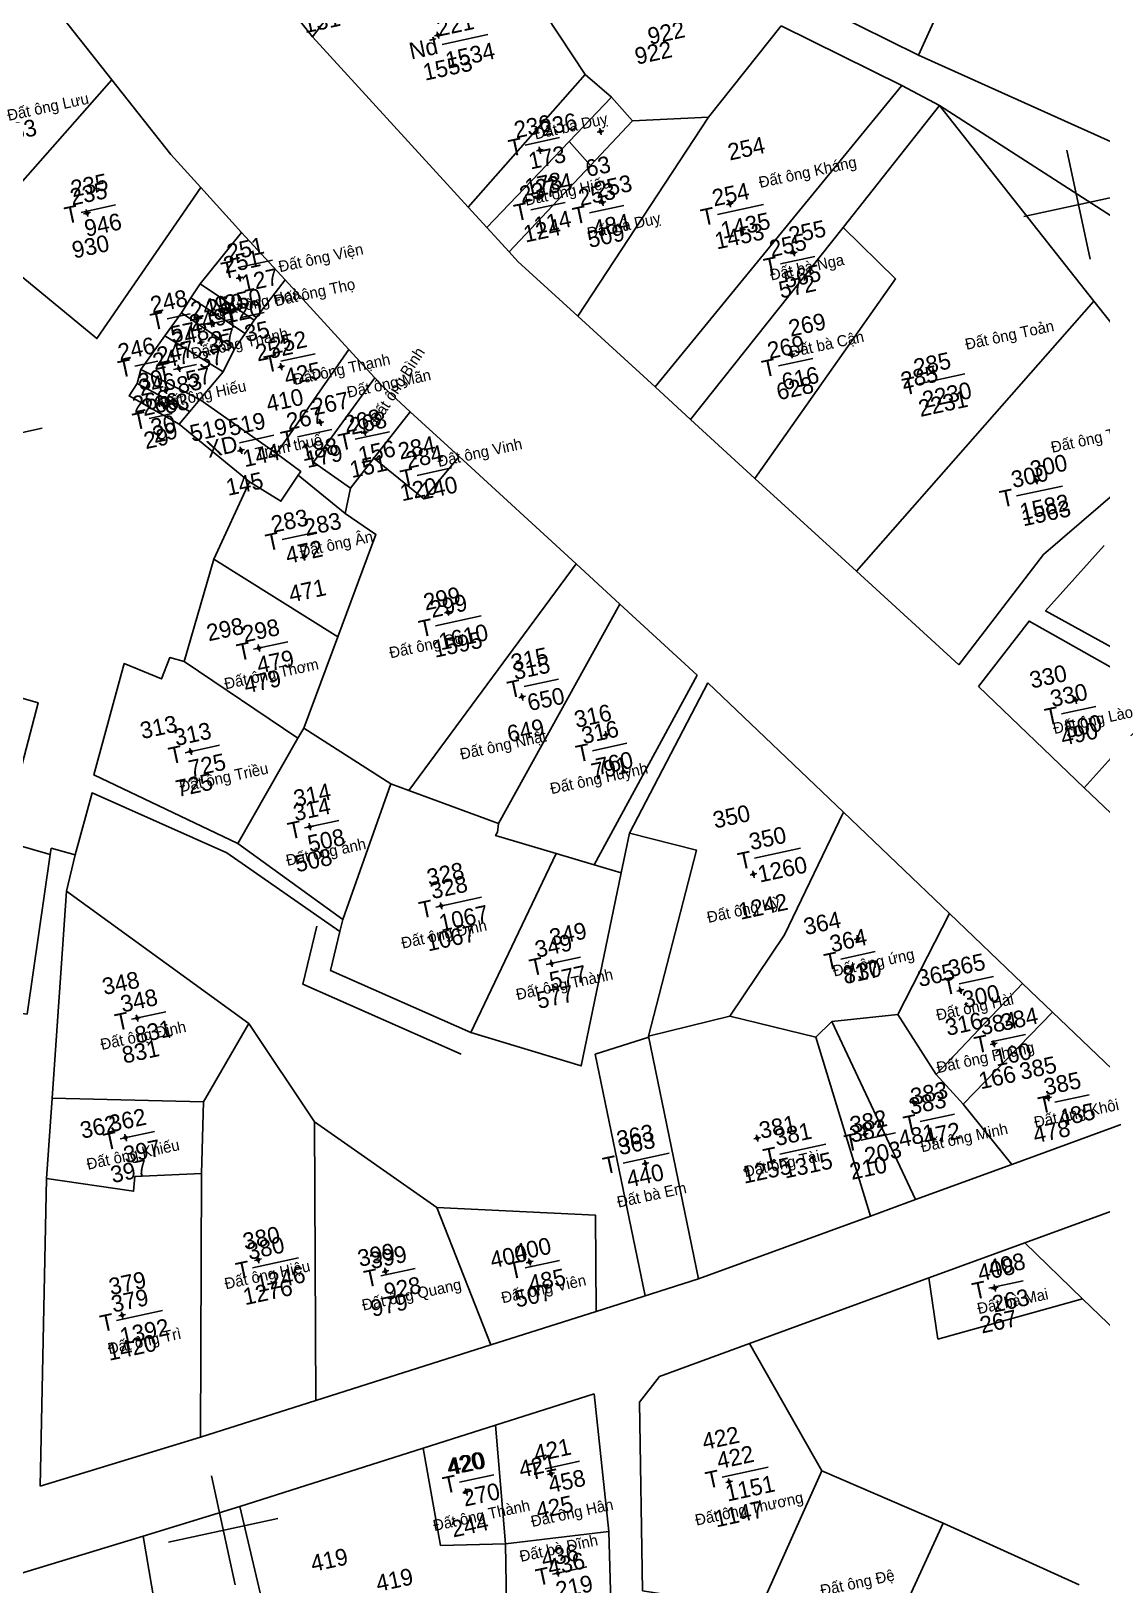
# Model space of a CAD drawing. Extents: x 537054 to 538409, y 1836408 to 1837892.
# Drawn here: x 537707 to 537898.9, y 1837138.3 to 1837416.8 of the extents above; entities that cross this region are included whole.
import ezdxf

# ---------------------------------------------------------------- set-up
doc = ezdxf.new("R2010")
doc.units = 0
for name, color, linetype in [('Level 11', 7, 'Continuous'), ('Level 15', 7, 'Continuous'), ('Level 2', 7, 'Continuous'), ('Level 22', 7, 'Continuous'), ('Level 45', 7, 'Continuous'), ('Level 56', 7, 'Continuous'), ('Level 63', 7, 'Continuous')]:
    doc.layers.add(name, color=color, linetype=linetype)

msp = doc.modelspace()

# ---------------------------------------------------------------- linework, layer by layer
at = {"layer": 'Level 11'}
for p, q in [((537779.6, 1837416.04), (537779.3, 1837415.97)), ((537779.84, 1837416.4), (537779.6, 1837416.04)), ((537779.6, 1837416.04), (537779.97, 1837415.8)), ((537779.77, 1837416.72), (537779.84, 1837416.4)), ((537780.2, 1837416.17), (537779.84, 1837416.4)), ((537779.97, 1837415.8), (537780.2, 1837416.17)), ((537779.97, 1837415.8), (537780.03, 1837415.48)), ((537780.51, 1837416.23), (537780.2, 1837416.17)), ((537808.74, 1837398.77), (537808.44, 1837398.7)), ((537808.98, 1837399.13), (537808.74, 1837398.77)), ((537808.74, 1837398.77), (537809.11, 1837398.53)), ((537808.91, 1837399.44), (537808.98, 1837399.13)), ((537809.34, 1837398.9), (537808.98, 1837399.13)), ((537809.11, 1837398.53), (537809.34, 1837398.9)), ((537809.11, 1837398.53), (537809.17, 1837398.23)), ((537809.65, 1837398.96), (537809.34, 1837398.9)), ((537798.09, 1837395.77), (537797.85, 1837395.4)), ((537798.02, 1837396.08), (537798.09, 1837395.77)), ((537798.46, 1837395.53), (537798.09, 1837395.77)), ((537798.22, 1837395.17), (537798.46, 1837395.53)), ((537798.77, 1837395.6), (537798.46, 1837395.53)), ((537797.85, 1837395.4), (537797.54, 1837395.34)), ((537797.85, 1837395.4), (537798.22, 1837395.17)), ((537798.22, 1837395.17), (537798.29, 1837394.85)), ((537797.83, 1837387.39), (537797.6, 1837387.02)), ((537797.77, 1837387.7), (537797.83, 1837387.39)), ((537798.2, 1837387.15), (537797.83, 1837387.39)), ((537798.52, 1837387.22), (537798.2, 1837387.15)), ((537716.93, 1837384.52), (537716.69, 1837384.15)), ((537716.86, 1837384.82), (537716.93, 1837384.52)), ((537717.3, 1837384.28), (537716.93, 1837384.52)), ((537797.6, 1837387.02), (537797.28, 1837386.95)), ((537797.6, 1837387.02), (537797.96, 1837386.78)), ((537797.96, 1837386.78), (537798.2, 1837387.15)), ((537797.96, 1837386.78), (537798.03, 1837386.47)), ((537809.07, 1837386.06), (537808.76, 1837385.99)), ((537809.31, 1837386.43), (537809.07, 1837386.06)), ((537809.07, 1837386.06), (537809.44, 1837385.82)), ((537809.24, 1837386.74), (537809.31, 1837386.43)), ((537809.67, 1837386.19), (537809.31, 1837386.43)), ((537809.44, 1837385.82), (537809.67, 1837386.19)), ((537809.44, 1837385.82), (537809.5, 1837385.51)), ((537809.98, 1837386.26), (537809.67, 1837386.19)), ((537831.88, 1837385.78), (537831.58, 1837385.71)), ((537832.12, 1837386.15), (537831.88, 1837385.78)), ((537831.88, 1837385.78), (537832.25, 1837385.54)), ((537832.05, 1837386.45), (537832.12, 1837386.15)), ((537832.49, 1837385.91), (537832.12, 1837386.15)), ((537832.25, 1837385.54), (537832.49, 1837385.91)), ((537832.25, 1837385.54), (537832.31, 1837385.24)), ((537832.79, 1837385.97), (537832.49, 1837385.91)), ((537716.69, 1837384.15), (537716.39, 1837384.09)), ((537716.69, 1837384.15), (537717.06, 1837383.91)), ((537717.06, 1837383.91), (537717.3, 1837384.28)), ((537717.06, 1837383.91), (537717.12, 1837383.61)), ((537717.6, 1837384.35), (537717.3, 1837384.28)), ((537843.35, 1837377), (537843.05, 1837376.93)), ((537843.59, 1837377.37), (537843.35, 1837377)), ((537843.35, 1837377), (537843.72, 1837376.76)), ((537843.52, 1837377.67), (537843.59, 1837377.37)), ((537843.96, 1837377.13), (537843.59, 1837377.37)), ((537843.72, 1837376.76), (537843.96, 1837377.13)), ((537843.72, 1837376.76), (537843.79, 1837376.46)), ((537844.26, 1837377.2), (537843.96, 1837377.13)), ((537744.04, 1837372.51), (537743.74, 1837372.45)), ((537744.28, 1837372.88), (537744.04, 1837372.51)), ((537744.04, 1837372.51), (537744.41, 1837372.27)), ((537744.21, 1837373.19), (537744.28, 1837372.88)), ((537744.65, 1837372.64), (537744.28, 1837372.88)), ((537744.41, 1837372.27), (537744.65, 1837372.64)), ((537744.41, 1837372.27), (537744.48, 1837371.96)), ((537744.95, 1837372.71), (537744.65, 1837372.64)), ((537739.44, 1837365.06), (537739.51, 1837364.75)), ((537740.93, 1837366.99), (537740.61, 1837366.92)), ((537741.16, 1837367.36), (537740.93, 1837366.99)), ((537740.93, 1837366.99), (537741.3, 1837366.75)), ((537741.1, 1837367.67), (537741.16, 1837367.36)), ((537741.53, 1837367.12), (537741.16, 1837367.36)), ((537741.3, 1837366.75), (537741.53, 1837367.12)), ((537741.3, 1837366.75), (537741.36, 1837366.44)), ((537741.85, 1837367.19), (537741.53, 1837367.12)), ((537739.27, 1837364.38), (537738.97, 1837364.32)), ((537739.51, 1837364.75), (537739.27, 1837364.38)), ((537739.27, 1837364.38), (537739.64, 1837364.14)), ((537739.88, 1837364.51), (537739.51, 1837364.75)), ((537739.64, 1837364.14), (537739.88, 1837364.51)), ((537739.64, 1837364.14), (537739.71, 1837363.83)), ((537740.18, 1837364.58), (537739.88, 1837364.51)), ((537737.1, 1837360.92), (537736.79, 1837360.85)), ((537737.34, 1837361.28), (537737.1, 1837360.92)), ((537737.1, 1837360.92), (537737.47, 1837360.68)), ((537737.27, 1837361.59), (537737.34, 1837361.28)), ((537737.71, 1837361.05), (537737.34, 1837361.28)), ((537737.47, 1837360.68), (537737.71, 1837361.05)), ((537737.47, 1837360.68), (537737.54, 1837360.38)), ((537738.02, 1837361.11), (537737.71, 1837361.05)), ((537843.11, 1837359.43), (537843.18, 1837359.12)), ((537733.42, 1837356.66), (537733.18, 1837356.29)), ((537733.35, 1837356.98), (537733.42, 1837356.66)), ((537733.79, 1837356.43), (537733.42, 1837356.66)), ((537751.5, 1837356.6), (537751.19, 1837356.53)), ((537751.74, 1837356.97), (537751.5, 1837356.6)), ((537751.5, 1837356.6), (537751.87, 1837356.36)), ((537751.67, 1837357.27), (537751.74, 1837356.97)), ((537752.1, 1837356.73), (537751.74, 1837356.97)), ((537751.87, 1837356.36), (537752.1, 1837356.73)), ((537752.42, 1837356.8), (537752.1, 1837356.73)), ((537842.94, 1837358.75), (537842.63, 1837358.69)), ((537843.18, 1837359.12), (537842.94, 1837358.75)), ((537842.94, 1837358.75), (537843.31, 1837358.52)), ((537843.55, 1837358.88), (537843.18, 1837359.12)), ((537843.31, 1837358.52), (537843.55, 1837358.88)), ((537843.31, 1837358.52), (537843.38, 1837358.2)), ((537843.86, 1837358.95), (537843.55, 1837358.88)), ((537733.18, 1837356.29), (537732.88, 1837356.23)), ((537733.18, 1837356.29), (537733.55, 1837356.06)), ((537733.55, 1837356.06), (537733.79, 1837356.43)), ((537733.55, 1837356.06), (537733.62, 1837355.74)), ((537734.09, 1837356.49), (537733.79, 1837356.43)), ((537751.87, 1837356.36), (537751.93, 1837356.06)), ((537868.39, 1837355.76), (537868.08, 1837355.69)), ((537868.63, 1837356.12), (537868.39, 1837355.76)), ((537868.39, 1837355.76), (537868.76, 1837355.52)), ((537868.56, 1837356.44), (537868.63, 1837356.12)), ((537868.99, 1837355.89), (537868.63, 1837356.12)), ((537868.76, 1837355.52), (537868.99, 1837355.89)), ((537868.76, 1837355.52), (537868.82, 1837355.2)), ((537869.31, 1837355.95), (537868.99, 1837355.89)), ((537730.81, 1837352.35), (537730.49, 1837352.29)), ((537731.05, 1837352.72), (537730.81, 1837352.35)), ((537730.81, 1837352.35), (537731.18, 1837352.12)), ((537730.98, 1837353.03), (537731.05, 1837352.72)), ((537731.41, 1837352.49), (537731.05, 1837352.72)), ((537731.18, 1837352.12), (537731.41, 1837352.49)), ((537731.18, 1837352.12), (537731.24, 1837351.81)), ((537731.73, 1837352.55), (537731.41, 1837352.49)), ((537729.55, 1837349.98), (537729.25, 1837349.91)), ((537729.79, 1837350.34), (537729.55, 1837349.98)), ((537729.55, 1837349.98), (537729.92, 1837349.74)), ((537729.72, 1837350.65), (537729.79, 1837350.34)), ((537730.16, 1837350.11), (537729.79, 1837350.34)), ((537729.92, 1837349.74), (537730.16, 1837350.11)), ((537729.92, 1837349.74), (537729.99, 1837349.44)), ((537730.46, 1837350.17), (537730.16, 1837350.11)), ((537758.52, 1837346.59), (537758.21, 1837346.53)), ((537758.76, 1837346.96), (537758.52, 1837346.59)), ((537758.52, 1837346.59), (537758.89, 1837346.36)), ((537758.69, 1837347.26), (537758.76, 1837346.96)), ((537759.12, 1837346.72), (537758.76, 1837346.96)), ((537758.89, 1837346.36), (537759.12, 1837346.72)), ((537758.89, 1837346.36), (537758.95, 1837346.05)), ((537759.43, 1837346.79), (537759.12, 1837346.72)), ((537766.64, 1837345.46), (537766.7, 1837345.16)), ((537766.47, 1837344.79), (537766.15, 1837344.72)), ((537766.7, 1837345.16), (537766.47, 1837344.79)), ((537766.47, 1837344.79), (537766.84, 1837344.55)), ((537767.07, 1837344.92), (537766.7, 1837345.16)), ((537766.84, 1837344.55), (537767.07, 1837344.92)), ((537766.84, 1837344.55), (537766.9, 1837344.25)), ((537767.39, 1837344.99), (537767.07, 1837344.92)), ((537744.29, 1837341.61), (537743.99, 1837341.54)), ((537744.53, 1837341.98), (537744.29, 1837341.61)), ((537744.29, 1837341.61), (537744.66, 1837341.37)), ((537744.46, 1837342.29), (537744.53, 1837341.98)), ((537744.9, 1837341.74), (537744.53, 1837341.98)), ((537744.66, 1837341.37), (537744.9, 1837341.74)), ((537744.66, 1837341.37), (537744.73, 1837341.06)), ((537745.2, 1837341.8), (537744.9, 1837341.74)), ((537775.48, 1837340.63), (537775.18, 1837340.56)), ((537775.72, 1837341), (537775.48, 1837340.63)), ((537775.48, 1837340.63), (537775.85, 1837340.39)), ((537775.65, 1837341.31), (537775.72, 1837341)), ((537776.08, 1837340.76), (537775.72, 1837341)), ((537775.85, 1837340.39), (537776.08, 1837340.76)), ((537775.85, 1837340.39), (537775.91, 1837340.08)), ((537776.39, 1837340.82), (537776.08, 1837340.76)), ((537886.83, 1837336.14), (537886.53, 1837336.07)), ((537887.07, 1837336.5), (537886.83, 1837336.14)), ((537886.83, 1837336.14), (537887.2, 1837335.9)), ((537887.01, 1837336.81), (537887.07, 1837336.5)), ((537887.44, 1837336.27), (537887.07, 1837336.5)), ((537887.2, 1837335.9), (537887.44, 1837336.27)), ((537887.2, 1837335.9), (537887.27, 1837335.6)), ((537887.74, 1837336.33), (537887.44, 1837336.27)), ((537755.72, 1837323.13), (537755.78, 1837322.82)), ((537755.55, 1837322.45), (537755.24, 1837322.39)), ((537755.78, 1837322.82), (537755.55, 1837322.45)), ((537755.55, 1837322.45), (537755.91, 1837322.21)), ((537756.15, 1837322.58), (537755.78, 1837322.82)), ((537755.91, 1837322.21), (537756.15, 1837322.58)), ((537755.91, 1837322.21), (537755.98, 1837321.9)), ((537756.45, 1837322.65), (537756.15, 1837322.58)), ((537781.38, 1837312.58), (537781.07, 1837312.51)), ((537781.62, 1837312.95), (537781.38, 1837312.58)), ((537781.38, 1837312.58), (537781.75, 1837312.34)), ((537781.55, 1837313.26), (537781.62, 1837312.95)), ((537781.99, 1837312.71), (537781.62, 1837312.95)), ((537781.75, 1837312.34), (537781.99, 1837312.71)), ((537781.75, 1837312.34), (537781.82, 1837312.03)), ((537782.3, 1837312.78), (537781.99, 1837312.71)), ((537747.74, 1837306.53), (537747.5, 1837306.16)), ((537747.67, 1837306.83), (537747.74, 1837306.53)), ((537748.11, 1837306.29), (537747.74, 1837306.53)), ((537747.5, 1837306.16), (537747.2, 1837306.09)), ((537747.5, 1837306.16), (537747.87, 1837305.92)), ((537747.87, 1837305.92), (537748.11, 1837306.29)), ((537747.87, 1837305.92), (537747.94, 1837305.62)), ((537748.41, 1837306.35), (537748.11, 1837306.29)), ((537794.85, 1837298.07), (537794.91, 1837297.75)), ((537794.68, 1837297.39), (537794.37, 1837297.32)), ((537794.91, 1837297.75), (537794.68, 1837297.39)), ((537794.68, 1837297.39), (537795.04, 1837297.15)), ((537795.28, 1837297.52), (537794.91, 1837297.75)), ((537795.04, 1837297.15), (537795.28, 1837297.52)), ((537795.04, 1837297.15), (537795.11, 1837296.83)), ((537795.59, 1837297.58), (537795.28, 1837297.52)), ((537893.9, 1837296.79), (537893.59, 1837296.72)), ((537894.13, 1837297.16), (537893.9, 1837296.79)), ((537893.9, 1837296.79), (537894.26, 1837296.55)), ((537894.07, 1837297.47), (537894.13, 1837297.16)), ((537894.5, 1837296.92), (537894.13, 1837297.16)), ((537894.26, 1837296.55), (537894.5, 1837296.92)), ((537894.26, 1837296.55), (537894.33, 1837296.24)), ((537894.81, 1837296.99), (537894.5, 1837296.92)), ((537809.74, 1837290.62), (537809.44, 1837290.56)), ((537809.98, 1837290.99), (537809.74, 1837290.62)), ((537809.74, 1837290.62), (537810.11, 1837290.38)), ((537809.91, 1837291.29), (537809.98, 1837290.99)), ((537810.35, 1837290.75), (537809.98, 1837290.99)), ((537810.11, 1837290.38), (537810.35, 1837290.75)), ((537810.11, 1837290.38), (537810.18, 1837290.08)), ((537810.65, 1837290.82), (537810.35, 1837290.75)), ((537735.27, 1837287.6), (537734.96, 1837287.53)), ((537735.51, 1837287.97), (537735.27, 1837287.6)), ((537735.27, 1837287.6), (537735.64, 1837287.36)), ((537735.45, 1837288.27), (537735.51, 1837287.97)), ((537735.88, 1837287.73), (537735.51, 1837287.97)), ((537735.64, 1837287.36), (537735.88, 1837287.73)), ((537735.64, 1837287.36), (537735.71, 1837287.06)), ((537736.19, 1837287.8), (537735.88, 1837287.73)), ((537756.64, 1837274.11), (537756.33, 1837274.05)), ((537756.88, 1837274.48), (537756.64, 1837274.11)), ((537756.64, 1837274.11), (537757.01, 1837273.88)), ((537756.81, 1837274.8), (537756.88, 1837274.48)), ((537757.25, 1837274.25), (537756.88, 1837274.48)), ((537757.01, 1837273.88), (537757.25, 1837274.25)), ((537757.01, 1837273.88), (537757.08, 1837273.56)), ((537757.56, 1837274.31), (537757.25, 1837274.25)), ((537836.15, 1837265.6), (537835.83, 1837265.53)), ((537836.39, 1837265.97), (537836.15, 1837265.6)), ((537836.15, 1837265.6), (537836.52, 1837265.36)), ((537836.32, 1837266.28), (537836.39, 1837265.97)), ((537836.75, 1837265.73), (537836.39, 1837265.97)), ((537836.52, 1837265.36), (537836.75, 1837265.73)), ((537836.52, 1837265.36), (537836.58, 1837265.05)), ((537837.07, 1837265.8), (537836.75, 1837265.73)), ((537780.16, 1837259.93), (537779.85, 1837259.86)), ((537780.4, 1837260.3), (537780.16, 1837259.93)), ((537780.16, 1837259.93), (537780.53, 1837259.69)), ((537780.34, 1837260.6), (537780.4, 1837260.3)), ((537780.77, 1837260.06), (537780.4, 1837260.3)), ((537780.53, 1837259.69), (537780.77, 1837260.06)), ((537780.53, 1837259.69), (537780.6, 1837259.39)), ((537781.08, 1837260.13), (537780.77, 1837260.06)), ((537854.83, 1837254.05), (537854.51, 1837253.99)), ((537855.06, 1837254.42), (537854.83, 1837254.05)), ((537854.83, 1837254.05), (537855.19, 1837253.81)), ((537855, 1837254.72), (537855.06, 1837254.42)), ((537855.43, 1837254.18), (537855.06, 1837254.42)), ((537855.19, 1837253.81), (537855.43, 1837254.18)), ((537855.19, 1837253.81), (537855.26, 1837253.51)), ((537855.74, 1837254.25), (537855.43, 1837254.18)), ((537799.94, 1837249.62), (537799.63, 1837249.55)), ((537800.18, 1837249.99), (537799.94, 1837249.62)), ((537799.94, 1837249.62), (537800.31, 1837249.38)), ((537800.11, 1837250.3), (537800.18, 1837249.99)), ((537800.55, 1837249.75), (537800.18, 1837249.99)), ((537800.31, 1837249.38), (537800.55, 1837249.75)), ((537800.31, 1837249.38), (537800.38, 1837249.07)), ((537800.86, 1837249.82), (537800.55, 1837249.75)), ((537873.45, 1837245.15), (537873.22, 1837244.78)), ((537873.39, 1837245.46), (537873.45, 1837245.15)), ((537873.82, 1837244.92), (537873.45, 1837245.15)), ((537873.22, 1837244.78), (537872.9, 1837244.72)), ((537873.22, 1837244.78), (537873.58, 1837244.55)), ((537873.58, 1837244.55), (537873.82, 1837244.92)), ((537873.58, 1837244.55), (537873.65, 1837244.24)), ((537874.13, 1837244.98), (537873.82, 1837244.92)), ((537725.66, 1837239.81), (537725.35, 1837239.75)), ((537725.9, 1837240.18), (537725.66, 1837239.81)), ((537725.66, 1837239.81), (537726.03, 1837239.58)), ((537725.83, 1837240.49), (537725.9, 1837240.18)), ((537726.27, 1837239.95), (537725.9, 1837240.18)), ((537726.03, 1837239.58), (537726.27, 1837239.95)), ((537726.03, 1837239.58), (537726.1, 1837239.27)), ((537726.58, 1837240.01), (537726.27, 1837239.95)), ((537879.19, 1837235.21), (537878.88, 1837235.14)), ((537879.43, 1837235.58), (537879.19, 1837235.21)), ((537879.19, 1837235.21), (537879.56, 1837234.97)), ((537879.36, 1837235.88), (537879.43, 1837235.58)), ((537879.8, 1837235.34), (537879.43, 1837235.58)), ((537879.56, 1837234.97), (537879.8, 1837235.34)), ((537879.56, 1837234.97), (537879.62, 1837234.67)), ((537880.11, 1837235.41), (537879.8, 1837235.34)), ((537889.17, 1837225.88), (537888.94, 1837225.51)), ((537889.11, 1837226.18), (537889.17, 1837225.88)), ((537889.54, 1837225.64), (537889.17, 1837225.88)), ((537889.31, 1837225.27), (537889.54, 1837225.64)), ((537889.86, 1837225.71), (537889.54, 1837225.64)), ((537864.8, 1837224.76), (537864.5, 1837224.69)), ((537865.04, 1837225.13), (537864.8, 1837224.76)), ((537864.8, 1837224.76), (537865.17, 1837224.52)), ((537864.97, 1837225.43), (537865.04, 1837225.13)), ((537865.41, 1837224.89), (537865.04, 1837225.13)), ((537865.17, 1837224.52), (537865.41, 1837224.89)), ((537865.17, 1837224.52), (537865.24, 1837224.22)), ((537865.71, 1837224.95), (537865.41, 1837224.89)), ((537888.94, 1837225.51), (537888.62, 1837225.44)), ((537888.94, 1837225.51), (537889.31, 1837225.27)), ((537889.31, 1837225.27), (537889.37, 1837224.97)), ((537723.62, 1837218.38), (537723.31, 1837218.31)), ((537723.86, 1837218.75), (537723.62, 1837218.38)), ((537723.62, 1837218.38), (537723.99, 1837218.14)), ((537723.79, 1837219.05), (537723.86, 1837218.75)), ((537724.22, 1837218.51), (537723.86, 1837218.75)), ((537723.99, 1837218.14), (537724.22, 1837218.51)), ((537723.99, 1837218.14), (537724.05, 1837217.84)), ((537724.54, 1837218.58), (537724.22, 1837218.51)), ((537836.8, 1837218.28), (537836.49, 1837218.22)), ((537837.04, 1837218.65), (537836.8, 1837218.28)), ((537836.8, 1837218.28), (537837.17, 1837218.05)), ((537836.97, 1837218.95), (537837.04, 1837218.65)), ((537837.4, 1837218.41), (537837.04, 1837218.65)), ((537837.17, 1837218.05), (537837.4, 1837218.41)), ((537837.17, 1837218.05), (537837.23, 1837217.74)), ((537837.71, 1837218.48), (537837.4, 1837218.41)), ((537856.08, 1837218.97), (537855.76, 1837218.9)), ((537856.32, 1837219.34), (537856.08, 1837218.97)), ((537856.08, 1837218.97), (537856.45, 1837218.73)), ((537856.25, 1837219.64), (537856.32, 1837219.34)), ((537856.68, 1837219.1), (537856.32, 1837219.34)), ((537856.45, 1837218.73), (537856.68, 1837219.1)), ((537856.45, 1837218.73), (537856.51, 1837218.43)), ((537857, 1837219.17), (537856.68, 1837219.1)), ((537816.77, 1837213.72), (537816.47, 1837213.66)), ((537817.01, 1837214.09), (537816.77, 1837213.72)), ((537816.77, 1837213.72), (537817.14, 1837213.49)), ((537816.94, 1837214.39), (537817.01, 1837214.09)), ((537817.37, 1837213.85), (537817.01, 1837214.09)), ((537817.14, 1837213.49), (537817.37, 1837213.85)), ((537817.14, 1837213.49), (537817.2, 1837213.18)), ((537817.68, 1837213.92), (537817.37, 1837213.85)), ((537747.35, 1837196.5), (537747.04, 1837196.43)), ((537747.59, 1837196.86), (537747.35, 1837196.5)), ((537747.35, 1837196.5), (537747.72, 1837196.26)), ((537747.52, 1837197.17), (537747.59, 1837196.86)), ((537747.96, 1837196.63), (537747.59, 1837196.86)), ((537747.72, 1837196.26), (537747.96, 1837196.63)), ((537747.72, 1837196.26), (537747.78, 1837195.96)), ((537748.27, 1837196.69), (537747.96, 1837196.63)), ((537770.37, 1837195.08), (537770.43, 1837194.78)), ((537796.03, 1837196.08), (537795.72, 1837196.01)), ((537796.26, 1837196.45), (537796.03, 1837196.08)), ((537796.03, 1837196.08), (537796.39, 1837195.84)), ((537796.2, 1837196.75), (537796.26, 1837196.45)), ((537796.63, 1837196.21), (537796.26, 1837196.45)), ((537796.39, 1837195.84), (537796.63, 1837196.21)), ((537796.39, 1837195.84), (537796.46, 1837195.54)), ((537796.93, 1837196.27), (537796.63, 1837196.21)), ((537770.2, 1837194.41), (537769.89, 1837194.34)), ((537770.43, 1837194.78), (537770.2, 1837194.41)), ((537770.2, 1837194.41), (537770.56, 1837194.17)), ((537770.8, 1837194.54), (537770.43, 1837194.78)), ((537770.56, 1837194.17), (537770.8, 1837194.54)), ((537770.56, 1837194.17), (537770.63, 1837193.87)), ((537771.1, 1837194.61), (537770.8, 1837194.54)), ((537879.41, 1837191.42), (537879.1, 1837191.35)), ((537879.64, 1837191.79), (537879.41, 1837191.42)), ((537879.41, 1837191.42), (537879.77, 1837191.18)), ((537879.58, 1837192.1), (537879.64, 1837191.79)), ((537880.01, 1837191.55), (537879.64, 1837191.79)), ((537879.77, 1837191.18), (537880.01, 1837191.55)), ((537879.77, 1837191.18), (537879.84, 1837190.87)), ((537880.32, 1837191.62), (537880.01, 1837191.55)), ((537723.23, 1837186.9), (537723, 1837186.53)), ((537723.17, 1837187.2), (537723.23, 1837186.9)), ((537723.6, 1837186.66), (537723.23, 1837186.9)), ((537723.36, 1837186.29), (537723.6, 1837186.66)), ((537723.9, 1837186.73), (537723.6, 1837186.66)), ((537723, 1837186.53), (537722.69, 1837186.47)), ((537723, 1837186.53), (537723.36, 1837186.29)), ((537723.36, 1837186.29), (537723.43, 1837185.99)), ((537800.02, 1837158.8), (537800.09, 1837158.5)), ((537799.85, 1837158.13), (537799.54, 1837158.06)), ((537800.09, 1837158.5), (537799.85, 1837158.13)), ((537799.85, 1837158.13), (537800.22, 1837157.89)), ((537800.46, 1837158.26), (537800.09, 1837158.5)), ((537800.22, 1837157.89), (537800.46, 1837158.26)), ((537800.22, 1837157.89), (537800.28, 1837157.59)), ((537800.77, 1837158.33), (537800.46, 1837158.26)), ((537831.79, 1837156.66), (537831.49, 1837156.59)), ((537832.03, 1837157.03), (537831.79, 1837156.66)), ((537831.79, 1837156.66), (537832.16, 1837156.42)), ((537831.96, 1837157.33), (537832.03, 1837157.03)), ((537832.4, 1837156.79), (537832.03, 1837157.03)), ((537832.16, 1837156.42), (537832.4, 1837156.79)), ((537832.16, 1837156.42), (537832.22, 1837156.12)), ((537832.7, 1837156.85), (537832.4, 1837156.79)), ((537784.67, 1837154.86), (537784.36, 1837154.8)), ((537784.9, 1837155.23), (537784.67, 1837154.86)), ((537784.67, 1837154.86), (537785.04, 1837154.63)), ((537784.84, 1837155.54), (537784.9, 1837155.23)), ((537785.27, 1837154.99), (537784.9, 1837155.23)), ((537785.04, 1837154.63), (537785.27, 1837154.99)), ((537785.04, 1837154.63), (537785.1, 1837154.31)), ((537785.58, 1837155.06), (537785.27, 1837154.99)), ((537801.08, 1837140.3), (537800.77, 1837140.23)), ((537801.32, 1837140.67), (537801.08, 1837140.3)), ((537801.08, 1837140.3), (537801.45, 1837140.06)), ((537801.25, 1837140.98), (537801.32, 1837140.67)), ((537801.69, 1837140.43), (537801.32, 1837140.67)), ((537801.45, 1837140.06), (537801.69, 1837140.43)), ((537801.45, 1837140.06), (537801.52, 1837139.75)), ((537802, 1837140.5), (537801.69, 1837140.43))]:
    msp.add_line(p, q, dxfattribs=at)
for centre in [(537779.9, 1837416.1), (537809.04, 1837398.83), (537798.16, 1837395.47), (537797.9, 1837387.09), (537809.37, 1837386.12), (537832.18, 1837385.84), (537716.99, 1837384.22), (537843.65, 1837377.07), (537744.34, 1837372.58), (537741.23, 1837367.06), (537739.57, 1837364.45), (537737.41, 1837360.98), (537751.8, 1837356.66), (537843.25, 1837358.82), (537733.48, 1837356.36), (537868.69, 1837355.82), (537731.11, 1837352.42), (537729.85, 1837350.04), (537758.82, 1837346.66), (537766.77, 1837344.86), (537744.59, 1837341.67), (537775.78, 1837340.69), (537887.14, 1837336.2), (537755.85, 1837322.52), (537781.68, 1837312.65), (537747.81, 1837306.22), (537794.98, 1837297.45), (537894.2, 1837296.86), (537810.05, 1837290.69), (537735.58, 1837287.66), (537756.94, 1837274.18), (537836.45, 1837265.67), (537780.47, 1837259.99), (537855.13, 1837254.12), (537800.25, 1837249.69), (537873.52, 1837244.85), (537725.96, 1837239.88), (537879.49, 1837235.28), (537889.24, 1837225.57), (537865.1, 1837224.82), (537723.92, 1837218.45), (537837.1, 1837218.35), (537856.38, 1837219.03), (537817.07, 1837213.78), (537747.65, 1837196.56), (537796.33, 1837196.14), (537770.5, 1837194.48), (537879.71, 1837191.48), (537723.3, 1837186.6), (537800.15, 1837158.2), (537832.09, 1837156.72), (537784.97, 1837154.93), (537801.38, 1837140.36)]:
    msp.add_circle(centre, 0.075, dxfattribs=at)
at = {"layer": 'Level 15'}
for p, q in [((537780.65, 1837414.45), (537788.86, 1837416.22)), ((537795.54, 1837396.41), (537801.7, 1837397.74)), ((537715.94, 1837384.34), (537722.1, 1837385.67)), ((537796.51, 1837384.8), (537802.67, 1837386.13)), ((537807.04, 1837384.24), (537813.19, 1837385.57)), ((537830, 1837383.98), (537838.21, 1837385.75)), ((537841.27, 1837375.11), (537847.43, 1837376.44)), ((537744.06, 1837374.43), (537750.22, 1837375.76)), ((537731.37, 1837365.25), (537735.47, 1837366.14)), ((537738.59, 1837364.25), (537742.7, 1837365.13)), ((537744.64, 1837365.48), (537748.74, 1837366.37)), ((537725.56, 1837356.76), (537729.67, 1837357.64)), ((537732.51, 1837356.16), (537736.62, 1837357.05)), ((537751.75, 1837357.65), (537757.91, 1837358.98)), ((537840.93, 1837356.83), (537847.09, 1837358.16)), ((537866.11, 1837353.6), (537874.32, 1837355.37)), ((537728.15, 1837347.36), (537732.26, 1837348.25)), ((537754.74, 1837344.1), (537760.9, 1837345.43)), ((537744.32, 1837343.04), (537750.48, 1837344.37)), ((537765.03, 1837343.65), (537771.18, 1837344.98)), ((537776.15, 1837337.18), (537782.31, 1837338.51)), ((537883.59, 1837333.49), (537891.8, 1837335.26)), ((537751.99, 1837325.69), (537758.15, 1837327.01)), ((537779.45, 1837310.21), (537787.66, 1837311.98)), ((537746.84, 1837306.01), (537753, 1837307.34)), ((537795.33, 1837299.3), (537801.49, 1837300.63)), ((537891.63, 1837294.43), (537897.79, 1837295.76)), ((537734.61, 1837287.46), (537740.77, 1837288.79)), ((537807.61, 1837287.81), (537813.77, 1837289.14)), ((537755.96, 1837273.98), (537762.12, 1837275.31)), ((537836.62, 1837268.56), (537844.84, 1837270.33)), ((537779.5, 1837259.79), (537787.71, 1837261.56)), ((537799.28, 1837249.49), (537805.44, 1837250.82)), ((537852.11, 1837250.47), (537858.27, 1837251.8)), ((537873.32, 1837246.02), (537879.47, 1837247.35)), ((537724.98, 1837239.68), (537731.14, 1837241.01)), ((537879.02, 1837235.6), (537885.18, 1837236.93)), ((537890.46, 1837224.79), (537896.62, 1837226.12)), ((537866.31, 1837221.34), (537872.47, 1837222.67)), ((537722.94, 1837218.24), (537729.1, 1837219.56)), ((537841.17, 1837215.5), (537849.38, 1837217.28)), ((537855.73, 1837217.99), (537861.88, 1837219.32)), ((537813.11, 1837213.88), (537821.33, 1837215.65)), ((537746.68, 1837195.09), (537754.89, 1837196.87)), ((537769.64, 1837193.66), (537775.8, 1837194.99)), ((537795.52, 1837195.11), (537801.68, 1837196.44)), ((537878.63, 1837191.47), (537884.79, 1837192.8)), ((537722.31, 1837185.66), (537730.53, 1837187.43)), ((537799.08, 1837159.09), (537805.24, 1837160.42)), ((537830.83, 1837157.58), (537839.05, 1837159.35)), ((537783.74, 1837156.68), (537789.9, 1837158.01)), ((537800.4, 1837140.16), (537806.56, 1837141.49))]:
    msp.add_line(p, q, dxfattribs=at)
at = {"layer": 'Level 22'}
for p, q in [((537867.88, 1837193.31), (537869.49, 1837182.34)), ((537869.49, 1837182.34), (537895.42, 1837189.57))]:
    msp.add_line(p, q, dxfattribs=at)
for points in [[(537866.04, 1837412.5), (537878.8, 1837440.72)], [(537757.4, 1837415.8), (537766.51, 1837427.76), (537760.9, 1837432.33)], [(537703.2, 1837431.23), (537721.44, 1837408.08)], [(537751.12, 1837423.76), (537757.4, 1837415.8)], [(537806.28, 1837409.04), (537796.85, 1837423.39)], [(537866.04, 1837412.5), (537850.09, 1837420.4)], [(537757.4, 1837415.8), (537785.32, 1837385.24)], [(537828.39, 1837401.39), (537841.4, 1837417.76)], [(537841.4, 1837417.76), (537863.04, 1837407.1)], [(537912.38, 1837391.67), (537866.04, 1837412.5)], [(537721.44, 1837408.08), (537696.59, 1837379.92)], [(537721.44, 1837408.08), (537731.99, 1837394.71), (537737.41, 1837388.77)], [(537785.32, 1837385.24), (537806.28, 1837409.04)], [(537806.28, 1837409.04), (537811, 1837404.96)], [(537818.8, 1837353.03), (537863.04, 1837407.1)], [(537863.04, 1837407.1), (537869.77, 1837403.52)], [(537803.4, 1837397.02), (537811, 1837404.96)], [(537811, 1837404.96), (537814.78, 1837400.77)], [(537804.94, 1837365.72), (537828.39, 1837401.39)], [(537814.78, 1837400.77), (537828.39, 1837401.39)], [(537852.49, 1837381.6), (537869.77, 1837403.52)], [(537869.77, 1837403.52), (537897.42, 1837368.44)], [(537915.24, 1837346.09), (537934.77, 1837361.67), (537869.77, 1837403.52)], [(537814.78, 1837400.77), (537807.25, 1837392.75)], [(537788.64, 1837381.61), (537803.4, 1837397.02)], [(537807.25, 1837392.75), (537803.4, 1837397.02)], [(537792.66, 1837377.23), (537807.25, 1837392.75)], [(537737.41, 1837388.77), (537718.78, 1837361.71), (537696.59, 1837379.92)], [(537744.66, 1837380.75), (537737.41, 1837388.77)], [(537785.32, 1837385.24), (537788.64, 1837381.61)], [(537788.64, 1837381.61), (537792.66, 1837377.23)], [(537744.66, 1837380.75), (537737.29, 1837371.55)], [(537744.66, 1837380.75), (537752.49, 1837372.21)], [(537825.15, 1837347.22), (537852.49, 1837381.6)], [(537852.49, 1837381.6), (537861.9, 1837372.41), (537836.71, 1837336.63)], [(537792.66, 1837377.23), (537794.2, 1837375.55), (537804.94, 1837365.72)], [(537735.58, 1837368.99), (537737.29, 1837371.55)], [(537737.29, 1837371.55), (537746.93, 1837365.03)], [(537752.49, 1837372.21), (537746.93, 1837365.03)], [(537752.49, 1837372.21), (537763.93, 1837359.72)], [(537733.92, 1837366.34), (537735.58, 1837368.99)], [(537735.58, 1837368.99), (537745.32, 1837362.61)], [(537854.9, 1837319.98), (537897.42, 1837368.44)], [(537897.42, 1837368.44), (537915.24, 1837346.09)], [(537730.93, 1837362.21), (537733.92, 1837366.34)], [(537733.92, 1837366.34), (537743.4, 1837359.89)], [(537746.93, 1837365.03), (537745.32, 1837362.61)], [(537804.94, 1837365.72), (537818.8, 1837353.03)], [(537726.62, 1837356.15), (537730.93, 1837362.21)], [(537730.93, 1837362.21), (537741.41, 1837355.75)], [(537745.32, 1837362.61), (537743.4, 1837359.89)], [(537743.4, 1837359.89), (537741.41, 1837355.75)], [(537763.93, 1837359.72), (537750.97, 1837341.1)], [(537763.93, 1837359.72), (537768.57, 1837354.66)], [(537726.62, 1837356.15), (537725.96, 1837353.65)], [(537737.21, 1837350.78), (537726.62, 1837356.15)], [(537741.41, 1837355.75), (537737.21, 1837350.78)], [(537764.21, 1837334.9), (537757.59, 1837339.55), (537768.57, 1837354.66)], [(537768.57, 1837354.66), (537769.87, 1837353.24), (537774.94, 1837348.59)], [(537725.96, 1837353.65), (537724.53, 1837351.44), (537733.51, 1837346.39)], [(537725.96, 1837353.65), (537735.41, 1837348.65)], [(537818.8, 1837353.03), (537825.15, 1837347.22)], [(537733.51, 1837346.39), (537735.41, 1837348.65)], [(537737.21, 1837350.78), (537735.41, 1837348.65)], [(537737.21, 1837350.78), (537750.97, 1837341.1)], [(537768.4, 1837340.25), (537774.94, 1837348.59)], [(537774.94, 1837348.59), (537783.69, 1837340.56)], [(537733.51, 1837346.39), (537746.13, 1837336.02)], [(537825.15, 1837347.22), (537836.71, 1837336.63)], [(537915.24, 1837346.09), (537888.43, 1837322.99), (537873.23, 1837303.2)], [(537750.97, 1837341.1), (537755.31, 1837337.85), (537754.85, 1837337.21)], [(537764.21, 1837334.9), (537768.4, 1837340.25)], [(537783.69, 1837340.56), (537777.34, 1837332.96), (537768.4, 1837340.25)], [(537783.69, 1837340.56), (537804.64, 1837321.33)], [(537746.13, 1837336.02), (537751.74, 1837332.53), (537754.85, 1837337.21)], [(537754.85, 1837337.21), (537763.25, 1837330.36)], [(537746.13, 1837336.02), (537739.75, 1837322.17)], [(537763.25, 1837330.36), (537764.21, 1837334.9)], [(537836.71, 1837336.63), (537854.9, 1837319.98)], [(537761.94, 1837308.24), (537768.77, 1837326.58), (537763.25, 1837330.36)], [(537918.27, 1837296.64), (537888.78, 1837312.87), (537899.28, 1837324.59)], [(537739.75, 1837322.17), (537734.4, 1837303.8)], [(537739.75, 1837322.17), (537761.94, 1837308.24)], [(537774.66, 1837280.67), (537804.64, 1837321.33)], [(537804.64, 1837321.33), (537812.5, 1837314.11)], [(537854.9, 1837319.98), (537873.23, 1837303.2)], [(537812.5, 1837314.11), (537790.75, 1837274.76)], [(537812.5, 1837314.11), (537826.37, 1837301.38)], [(537876.75, 1837299.31), (537885.83, 1837311.06), (537910.2, 1837297.31)], [(537755.84, 1837291.86), (537761.94, 1837308.24)], [(537734.4, 1837303.8), (537731.83, 1837304.51), (537730.32, 1837300.7), (537723.68, 1837303.44), (537718.21, 1837283.48), (537744.04, 1837271.15)], [(537754.81, 1837290.06), (537734.4, 1837303.8)], [(537807.88, 1837267.35), (537826.37, 1837301.38)], [(537693.24, 1837285.52), (537691.23, 1837276.25), (537702.2, 1837273.28), (537708.25, 1837296.4), (537696.71, 1837299.7)], [(537814.21, 1837273.05), (537828.25, 1837300.01)], [(537828.25, 1837300.01), (537852.56, 1837276.77)], [(537876.75, 1837299.31), (537895.7, 1837281.19)], [(537910.2, 1837297.31), (537895.7, 1837281.19)], [(537754.81, 1837290.06), (537744.04, 1837271.15)], [(537755.84, 1837291.86), (537754.81, 1837290.06)], [(537771.44, 1837281.9), (537755.84, 1837291.86)], [(537762.84, 1837257.54), (537771.44, 1837281.9)], [(537774.66, 1837280.67), (537771.44, 1837281.9)], [(537710.4, 1837269.18), (537676.97, 1837278.8)], [(537714.89, 1837269.14), (537717.9, 1837280.25), (537742.08, 1837269.52), (537762.32, 1837255.39)], [(537774.66, 1837280.67), (537790.75, 1837274.76)], [(537895.7, 1837281.19), (537901.68, 1837275.47)], [(537852.56, 1837276.77), (537842.01, 1837254.8), (537832.18, 1837240.23)], [(537852.56, 1837276.77), (537871.56, 1837258.6)], [(537790.75, 1837274.76), (537790.59, 1837273.2), (537790.21, 1837272.6), (537801.08, 1837269.41)], [(537812.74, 1837265.94), (537814.21, 1837273.05)], [(537814.21, 1837273.05), (537826.21, 1837270.01), (537817.63, 1837236.61)], [(537714.89, 1837269.14), (537710.6, 1837270.33), (537710.4, 1837269.18)], [(537744.04, 1837271.15), (537762.84, 1837257.54)], [(537710.4, 1837269.18), (537706.27, 1837240.6), (537671.18, 1837244.92)], [(537714.89, 1837269.14), (537713.34, 1837262.61)], [(537785.78, 1837237.28), (537801.08, 1837269.41)], [(537801.08, 1837269.41), (537807.88, 1837267.35)], [(537785.78, 1837237.28), (537805.56, 1837231.3), (537812.74, 1837265.94)], [(537807.88, 1837267.35), (537812.74, 1837265.94)], [(537710.74, 1837225.52), (537713.34, 1837262.61)], [(537713.34, 1837262.61), (537746.02, 1837238.93)], [(537758.19, 1837256.38), (537755.7, 1837245.93), (537784.06, 1837233.39)], [(537762.84, 1837257.54), (537762.32, 1837255.39)], [(537862.29, 1837240.52), (537871.56, 1837258.6)], [(537871.56, 1837258.6), (537884.65, 1837246.09)], [(537762.32, 1837255.39), (537760.65, 1837248.39), (537785.78, 1837237.28)], [(537869.19, 1837229.75), (537884.65, 1837246.09)], [(537884.65, 1837246.09), (537890.02, 1837240.96)], [(537817.63, 1837236.61), (537832.18, 1837240.23)], [(537832.18, 1837240.23), (537847.61, 1837236.43)], [(537850.46, 1837239.25), (537862.29, 1837240.52)], [(537862.29, 1837240.52), (537869.19, 1837229.75)], [(537874.04, 1837224.42), (537890.02, 1837240.96)], [(537882.75, 1837213.65), (537908.66, 1837223.13), (537890.02, 1837240.96)], [(537746.02, 1837238.93), (537737.89, 1837224.85)], [(537757.74, 1837221.27), (537746.02, 1837238.93)], [(537847.61, 1837236.43), (537850.46, 1837239.25)], [(537850.46, 1837239.25), (537865.47, 1837207.33)], [(537808.08, 1837233.41), (537817.66, 1837236.46)], [(537826.61, 1837193.14), (537817.63, 1837236.61)], [(537847.61, 1837236.43), (537857.4, 1837204.38)], [(537817.03, 1837190.1), (537808.08, 1837233.41)], [(537869.19, 1837229.75), (537874.04, 1837224.42)], [(537709.75, 1837211.14), (537710.74, 1837225.52)], [(537710.74, 1837225.52), (537737.89, 1837224.85)], [(537737.89, 1837224.85), (537737.53, 1837212.02)], [(537874.04, 1837224.42), (537882.75, 1837213.65)], [(537757.74, 1837221.27), (537779.69, 1837205.89)], [(537758.02, 1837171.34), (537757.74, 1837221.27)], [(537737.53, 1837212.02), (537725.55, 1837211.46), (537725.34, 1837208.84), (537709.75, 1837211.14)], [(537737.53, 1837212.02), (537737.32, 1837164.76)], [(537865.47, 1837207.33), (537882.75, 1837213.65)], [(537885.05, 1837199.58), (537920.07, 1837212.39), (537934.54, 1837202.5)], [(537708.6, 1837155.97), (537709.75, 1837211.14)], [(537857.4, 1837204.38), (537865.47, 1837207.33)], [(537779.69, 1837205.89), (537789.34, 1837181.3)], [(537779.69, 1837205.89), (537808.12, 1837204.56), (537808.24, 1837187.3)], [(537826.61, 1837193.14), (537857.4, 1837204.38)], [(537867.88, 1837193.31), (537885.05, 1837199.58)], [(537885.05, 1837199.58), (537895.42, 1837189.57)], [(537808.24, 1837187.3), (537826.61, 1837193.14)], [(537835.7, 1837181.53), (537867.88, 1837193.31)], [(537895.42, 1837189.57), (537909, 1837176.44)], [(537789.34, 1837181.3), (537808.24, 1837187.3)], [(537758.02, 1837171.34), (537789.34, 1837181.3)], [(537819.57, 1837175.64), (537835.7, 1837181.53)], [(537835.7, 1837181.53), (537848.7, 1837158.68)], [(537816.58, 1837137.2), (537816.04, 1837170.99), (537819.57, 1837175.64)], [(537737.32, 1837164.76), (537758.02, 1837171.34)], [(537790.23, 1837166.89), (537807.91, 1837172.51)], [(537807.91, 1837172.51), (537810.52, 1837147.81)], [(537708.6, 1837155.97), (537737.32, 1837164.76)], [(537777.23, 1837162.75), (537790.23, 1837166.89)], [(537790.23, 1837166.89), (537791.97, 1837145.63)], [(537744.4, 1837152.32), (537777.23, 1837162.75)], [(537791.97, 1837145.63), (537780.33, 1837145.33), (537777.23, 1837162.75)], [(537848.7, 1837158.68), (537837.58, 1837133.89), (537816.58, 1837137.2)], [(537870.41, 1837149.32), (537848.7, 1837158.68)], [(537727.08, 1837147.01), (537744.4, 1837152.32)], [(537755.64, 1837104.65), (537744.4, 1837152.32)], [(537791.97, 1837145.63), (537810.52, 1837147.81)], [(537810.52, 1837147.81), (537810.85, 1837135.12)], [(537848.33, 1837101.17), (537870.41, 1837149.32)], [(537894.78, 1837138.25), (537870.41, 1837149.32)], [(537703.7, 1837139.89), (537727.08, 1837147.01)], [(537733.53, 1837109.05), (537727.08, 1837147.01)], [(537791.97, 1837145.63), (537792.18, 1837134.82)]]:
    msp.add_lwpolyline(points, dxfattribs=at)
at = {"layer": 'Level 63'}
for p, q in [((537896.81, 1837375.96), (537892.58, 1837395.51)), ((537884.92, 1837383.62), (537904.47, 1837387.84)), ((537689.42, 1837341.42), (537708.97, 1837345.64)), ((537743.52, 1837138.26), (537739.29, 1837157.8)), ((537731.63, 1837145.92), (537751.18, 1837150.14))]:
    msp.add_line(p, q, dxfattribs=at)

# ---------------------------------------------------------------- texts
at = {"layer": 'Level 15'}
for s, p in [('221', (537780.04, 1837415.85)), ('922', (537817.85, 1837414.38)), ('Nđ', (537775.1, 1837411.72)), ('1534', (537781.6, 1837410.05)), ('236', (537793.9, 1837397.59)), ('T', (537792.92, 1837394.31)), ('173', (537796.49, 1837392.01)), ('237', (537794.87, 1837385.98)), ('235', (537714.32, 1837385.52)), ('253', (537805.41, 1837385.42)), ('254', (537829.39, 1837385.38)), ('T', (537713.33, 1837382.24)), ('T', (537793.89, 1837382.7)), ('114', (537797.46, 1837380.4)), ('T', (537804.42, 1837382.14)), ('T', (537827.38, 1837381.88)), ('946', (537716.89, 1837379.94)), ('484', (537807.99, 1837379.84)), ('1435', (537830.95, 1837379.58)), ('251', (537742.42, 1837375.61)), ('255', (537839.64, 1837376.29)), ('T', (537838.66, 1837373.01)), ('T', (537741.44, 1837372.33)), ('127', (537745.01, 1837370.03)), ('565', (537842.22, 1837370.71)), ('250', (537741.98, 1837366.44)), ('248', (537728.71, 1837366.21)), ('249', (537735.93, 1837365.21)), ('T', (537728.75, 1837363.15)), ('T', (537735.98, 1837362.15)), ('T', (537742.02, 1837363.38)), ('57', (537732.32, 1837360.86)), ('37', (537739.54, 1837359.85)), ('35', (537745.59, 1837361.08)), ('252', (537750.11, 1837358.84)), ('269', (537839.3, 1837358.01)), ('246', (537722.9, 1837357.72)), ('247', (537729.85, 1837357.12)), ('T', (537722.94, 1837354.66)), ('T', (537729.9, 1837354.06)), ('T', (537749.14, 1837355.55)), ('425', (537752.7, 1837353.26)), ('T', (537838.32, 1837354.73)), ('616', (537841.88, 1837352.43)), ('285', (537865.5, 1837355)), ('30', (537726.51, 1837352.36)), ('83', (537733.46, 1837351.76)), ('T', (537863.5, 1837351.5)), ('2230', (537867.06, 1837349.2)), ('266', (537725.49, 1837348.32)), ('T', (537725.54, 1837345.26)), ('519', (537742.68, 1837344.22)), ('267', (537753.1, 1837345.28)), ('268', (537763.39, 1837344.83)), ('29', (537729.1, 1837342.96)), ('T', (537752.12, 1837342)), ('XD', (537738.77, 1837340.3)), ('144', (537745.27, 1837338.64)), ('188', (537755.69, 1837339.7)), ('T', (537762.41, 1837341.55)), ('156', (537765.97, 1837339.25)), ('284', (537774.51, 1837338.36)), ('T', (537773.53, 1837335.08)), ('140', (537777.1, 1837332.78)), ('300', (537882.98, 1837334.89)), ('T', (537880.97, 1837331.39)), ('1582', (537884.54, 1837329.09)), ('283', (537750.36, 1837326.87)), ('T', (537749.38, 1837323.59)), ('472', (537752.94, 1837321.29)), ('299', (537778.84, 1837311.61)), ('298', (537745.2, 1837307.2)), ('T', (537776.83, 1837308.11)), ('1610', (537780.4, 1837305.81)), ('T', (537744.22, 1837303.91)), ('479', (537747.79, 1837301.62)), ('315', (537793.69, 1837300.48)), ('T', (537792.71, 1837297.2)), ('650', (537796.28, 1837294.9)), ('330', (537890, 1837295.61)), ('T', (537889.02, 1837292.33)), ('313', (537732.97, 1837288.64)), ('316', (537805.97, 1837288.99)), ('500', (537892.58, 1837290.03)), ('T', (537731.99, 1837285.36)), ('725', (537735.56, 1837283.06)), ('T', (537804.99, 1837285.71)), ('760', (537808.56, 1837283.41)), ('314', (537754.33, 1837275.16)), ('T', (537753.35, 1837271.88)), ('508', (537756.91, 1837269.58)), ('350', (537836.01, 1837269.96)), ('T', (537834.01, 1837266.46)), ('1260', (537837.57, 1837264.16)), ('328', (537778.89, 1837261.19)), ('T', (537776.88, 1837257.69)), ('1067', (537780.45, 1837255.39)), ('349', (537797.64, 1837250.67)), ('364', (537850.47, 1837251.65)), ('T', (537796.66, 1837247.39)), ('T', (537849.49, 1837248.37)), ('365', (537871.68, 1837247.21)), ('577', (537800.23, 1837245.09)), ('730', (537853.06, 1837246.07)), ('348', (537723.35, 1837240.86)), ('T', (537870.7, 1837243.92)), ('300', (537874.27, 1837241.63)), ('T', (537722.37, 1837237.58)), ('384', (537877.39, 1837236.78)), ('831', (537725.93, 1837235.28)), ('T', (537876.41, 1837233.5)), ('160', (537879.97, 1837231.2)), ('385', (537888.83, 1837225.98)), ('383', (537864.67, 1837222.52)), ('T', (537887.85, 1837222.69)), ('362', (537721.31, 1837219.42)), ('382', (537854.09, 1837219.17)), ('485', (537891.41, 1837220.4)), ('381', (537840.56, 1837216.91)), ('T', (537863.69, 1837219.24)), ('472', (537867.26, 1837216.94)), ('T', (537720.33, 1837216.14)), ('397', (537723.89, 1837213.84)), ('363', (537812.5, 1837215.28)), ('T', (537853.11, 1837215.89)), ('203', (537856.68, 1837213.59)), ('T', (537809.83, 1837211.85)), ('T', (537838.56, 1837213.4)), ('1315', (537842.12, 1837211.1)), ('440', (537814.06, 1837209.48)), ('380', (537746.07, 1837196.5)), ('400', (537793.88, 1837196.29)), ('399', (537768.01, 1837194.84)), ('T', (537744.07, 1837192.99)), ('1246', (537747.63, 1837190.69)), ('T', (537767.03, 1837191.56)), ('T', (537792.9, 1837193.01)), ('485', (537796.47, 1837190.71)), ('408', (537876.99, 1837192.65)), ('928', (537770.59, 1837189.26)), ('T', (537876.01, 1837189.37)), ('379', (537721.7, 1837187.06)), ('263', (537879.58, 1837187.07)), ('T', (537719.7, 1837183.56)), ('1392', (537723.26, 1837181.26)), ('421', (537797.44, 1837160.27)), ('420', (537782.11, 1837157.86)), ('422', (537830.22, 1837158.98)), ('T', (537796.46, 1837156.99)), ('458', (537800.03, 1837154.69)), ('T', (537828.22, 1837155.48)), ('T', (537781.13, 1837154.58)), ('270', (537784.69, 1837152.28)), ('1151', (537831.78, 1837153.18)), ('436', (537798.77, 1837141.34)), ('419', (537769.14, 1837136.99)), ('T', (537797.79, 1837138.06)), ('219', (537801.35, 1837135.76))]:
    msp.add_text(s, height=3, rotation=12.1827, dxfattribs=at).set_placement(p)
at = {"layer": 'Level 2'}
for s, rotation, p in [('Đất ông Lưu', 12.1827, (537702.93, 1837400.72)), ('Đất bà Duỵ', 12.1827, (537797.37, 1837397.4)), ('Đất ông Kháng', 12.1827, (537837.63, 1837388.7)), ('Đất ông Hiếu', 12.1827, (537795.67, 1837385.5)), ('Đất bà Duỵ', 12.1827, (537806.87, 1837379.59)), ('Đất ông Viện', 12.1827, (537751.55, 1837373.59)), ('Đất bà Nga', 12.1827, (537839.61, 1837372.1)), ('Đất ông Hoà', 12.1827, (537740.7, 1837365.68)), ('Đất ông Thọ', 12.1827, (537750.82, 1837367.47)), ('Đất ông Thanh', 12.1827, (537735.89, 1837358.02)), ('Đất bà Cận', 12.1827, (537843.17, 1837358.31)), ('Đất ông Toản', 12.1827, (537874.61, 1837359.67)), ('Đất ông Bình', 57.1827, (537769.19, 1837346.19)), ('Đất ông Thạnh', 12.1827, (537754.2, 1837353.36)), ('Đất ông Hiếu', 12.1827, (537730.42, 1837349.03)), ('Đất ông Mãn', 12.1827, (537763.82, 1837351.07)), ('Đất ông Thái', 12.1827, (537889.99, 1837341.21)), ('Trạm thuế', 12.1827, (537747.4, 1837340.11)), ('Đất ông Vinh', 12.1827, (537780.03, 1837338.67)), ('Đất ông Ân', 12.1827, (537755.33, 1837322.49)), ('Đất ông Sự', 12.1827, (537771.4, 1837304.36)), ('Đất ông Thơm', 12.1827, (537741.84, 1837298.81)), ('Đất ông Lào', 12.1827, (537890.36, 1837290.79)), ('Đất ông Nhật', 12.1827, (537784.08, 1837286.2)), ('Đất ông Triều', 12.1827, (537733.8, 1837280.34)), ('Đất ông Huỳnh', 12.1827, (537800.24, 1837280.01)), ('Đất ông ánh', 12.1827, (537752.9, 1837267.15)), ('Đất ông Kỳ', 12.1827, (537828.35, 1837256.93)), ('Đất ông Định', 12.1827, (537773.55, 1837252.32)), ('Đất ông ứng', 12.1827, (537850.89, 1837247.31)), ('Đất ông Thành', 12.1827, (537794.12, 1837243.09)), ('Đất ông Hài', 12.1827, (537869.42, 1837239.42)), ('Đất ông Định', 12.1827, (537719.65, 1837234.14)), ('Đất ông Phùng', 12.1827, (537869.48, 1837229.99)), ('Đất ông Khôi', 12.1827, (537886.96, 1837220.19)), ('Đất ông Minh', 12.1827, (537866.63, 1837215.8)), ('Đất ông Khiếu', 12.1827, (537717.16, 1837212.67)), ('Đất ông Tài', 12.1827, (537834.98, 1837211.34)), ('Đất bà Em', 12.1827, (537812.23, 1837205.88)), ('Đất ông Hiệu', 12.1827, (537741.88, 1837191.24)), ('Đất ông Quang', 12.1827, (537766.51, 1837187.41)), ('Đất ông Viên', 12.1827, (537791.48, 1837188.73)), ('Đất bà Mai', 12.1827, (537876.78, 1837186.78)), ('Đất ông Trì', 12.1827, (537720.97, 1837179.6)), ('Đất ông Thành', 12.1827, (537779.25, 1837147.89)), ('Đất ông Hân', 12.1827, (537796.79, 1837148.62)), ('Đất ông Thương', 12.1827, (537826.22, 1837148.87)), ('Đất bà Dĩnh', 12.1827, (537794.76, 1837142.37)), ('Đất ông Đệ', 12.1827, (537848.66, 1837136.25))]:
    msp.add_text(s, height=2, rotation=rotation, dxfattribs=at).set_placement(p)
at = {"layer": 'Level 45'}
for s, p in [('236', (537798.53, 1837397.9)), ('254', (537832.19, 1837393.62)), ('235', (537714.45, 1837387.03)), ('234', (537797.7, 1837387.14)), ('253', (537808.37, 1837386.8)), ('255', (537843.11, 1837378.67)), ('251', (537741.78, 1837373.34)), ('250', (537738.74, 1837365.57)), ('249', (537735.69, 1837362.92)), ('269', (537843.1, 1837362.02)), ('248', (537732.52, 1837360.25)), ('247', (537729.12, 1837356.01)), ('252', (537747.57, 1837357.59)), ('285', (537863.19, 1837352.64)), ('246', (537726.6, 1837351.36)), ('266', (537727.16, 1837347.79)), ('267', (537757.66, 1837347.9)), ('268', (537764.41, 1837344.44)), ('519', (537735.8, 1837343.18)), ('284', (537773.1, 1837339.98)), ('300', (537886.38, 1837336.7)), ('283', (537756.27, 1837326.27)), ('299', (537777.65, 1837312.93)), ('298', (537738.79, 1837307.42)), ('315', (537793.35, 1837302.07)), ('330', (537886.3, 1837298.95)), ('316', (537804.69, 1837291.89)), ('313', (537726.87, 1837289.88)), ('314', (537754.39, 1837277.71)), ('350', (537829.54, 1837273.85)), ('328', (537778.26, 1837263.54)), ('349', (537800.24, 1837252.8)), ('364', (537845.79, 1837254.74)), ('348', (537720.09, 1837243.99)), ('365', (537866.18, 1837245.44)), ('384', (537881.13, 1837237.55)), ('385', (537884.47, 1837228.77)), ('383', (537864.96, 1837224.23)), ('362', (537716.13, 1837218.22)), ('363', (537812.29, 1837216.59)), ('381', (537837.81, 1837218.21)), ('382', (537854.01, 1837217.52)), ('380', (537745.29, 1837198.28)), ('399', (537765.87, 1837195.26)), ('400', (537789.6, 1837194.99)), ('408', (537878.85, 1837193.52)), ('379', (537721.28, 1837190.19)), ('422', (537827.61, 1837162.41)), ('420', (537781.81, 1837157.86)), ('421', (537794.76, 1837157.45)), ('419', (537757.45, 1837140.57)), ('436', (537799.92, 1837139.84))]:
    msp.add_text(s, height=3, rotation=12.1827, dxfattribs=at).set_placement(p)
at = {"layer": 'Level 56'}
for s, p in [('131', (537756.08, 1837416.43)), ('922', (537815.54, 1837410.8)), ('1553', (537777.57, 1837407.93)), ('1163', (537699.49, 1837396.31)), ('63', (537806.71, 1837390.66)), ('178', (537795.83, 1837387.29)), ('124', (537795.57, 1837378.91)), ('509', (537807.04, 1837377.95)), ('1453', (537829.86, 1837377.67)), ('930', (537714.67, 1837376.04)), ('572', (537841.33, 1837368.89)), ('120', (537742.02, 1837364.4)), ('35', (537738.9, 1837358.88)), ('37', (537737.25, 1837356.27)), ('57', (537735.08, 1837352.81)), ('628', (537840.92, 1837350.64)), ('83', (537731.16, 1837348.18)), ('410', (537749.47, 1837348.49)), ('2231', (537866.36, 1837347.65)), ('29', (537727.53, 1837341.87)), ('30', (537728.78, 1837344.25)), ('179', (537756.49, 1837338.48)), ('151', (537764.44, 1837336.68)), ('145', (537742.27, 1837333.5)), ('120', (537773.45, 1837332.52)), ('1563', (537884.81, 1837328.03)), ('471', (537753.52, 1837314.34)), ('1595', (537779.36, 1837304.47)), ('479', (537745.48, 1837298.05)), ('649', (537792.65, 1837289.28)), ('490', (537891.87, 1837288.68)), ('791', (537807.72, 1837282.51)), ('725', (537733.25, 1837279.49)), ('508', (537754.62, 1837266)), ('1242', (537834.12, 1837257.49)), ('1067', (537778.14, 1837251.82)), ('817', (537852.8, 1837245.94)), ('577', (537797.92, 1837241.51)), ('316', (537871.19, 1837236.67)), ('831', (537723.64, 1837231.7)), ('166', (537877.17, 1837227.1)), ('481', (537862.78, 1837216.65)), ('478', (537886.91, 1837217.4)), ('397', (537721.59, 1837210.27)), ('1255', (537834.77, 1837210.17)), ('210', (537854.05, 1837210.86)), ('1276', (537745.33, 1837188.39)), ('507', (537794, 1837187.97)), ('979', (537768.17, 1837186.3)), ('267', (537877.38, 1837183.31)), ('1420', (537720.97, 1837178.42)), ('425', (537797.83, 1837150.02)), ('1147', (537829.77, 1837148.55)), ('244', (537782.64, 1837146.75))]:
    msp.add_text(s, height=3, rotation=12.1827, dxfattribs=at).set_placement(p)

doc.saveas('drawing.dxf')
